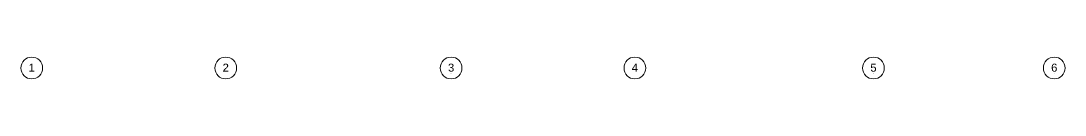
# Model space of a CAD drawing. Header units: inches. Extents: x -3 to 209, y -384 to 20.
# Drawn here: x 126.5 to 187.6, y -161 to -159.7 of the extents above; entities that cross this region are included whole.
import ezdxf

# ---------------------------------------------------------------- set-up
doc = ezdxf.new("R2010")
doc.units = ezdxf.units.IN
doc.header["$MEASUREMENT"] = 0
doc.layers.add('S-GRID-IDEN', color=253, linetype='Continuous', lineweight=9)
doc.styles.add('Arial', font='arial.ttf', dxfattribs={"height": 0.225})
doc.styles.add('Arial_1', font='arial.ttf', dxfattribs={"height": 0.553237})

# ---------------------------------------------------------------- blocks, each defined once
blk = doc.blocks.new('Grid - Grid Head - Circle-V29-COMUNICACIONES PISO 4 AVA')
at = {"layer": 'S-GRID-IDEN', "linetype": 'ByBlock', "lineweight": -2}
blk.add_circle((0, 0), 0.00635, dxfattribs=at)

msp = doc.modelspace()

# ---------------------------------------------------------------- texts
at = {"layer": 'S-GRID-IDEN', "attachment_point": 2, "line_spacing_factor": 0.938532, "bg_fill": 3, "box_fill_scale": 1.25, "bg_fill_color": 0, "bg_fill_transparency": 0}
for s, insert, char_height, width, style in [('2', (138.501, -160.122), 0.468, 0.43434, 'Arial'), ('1', (127.154, -160.271), 0.443, 0.41036, 'Arial_1'), ('3', (151.688, -160.271), 0.443, 0.41036, 'Arial_1'), ('4', (162.441, -160.271), 0.443, 0.41036, 'Arial_1'), ('5', (176.4, -160.271), 0.443, 0.41036, 'Arial_1'), ('6', (186.978, -160.271), 0.443, 0.41036, 'Arial_1')]:
    msp.add_mtext(s, dxfattribs=dict(at, insert=insert, char_height=char_height, width=width, style=style))

# ---------------------------------------------------------------- next in the draw order: linework, layer by layer
at = {"layer": 'S-GRID-IDEN'}
msp.add_circle((138.501, -160.377), 0.635, dxfattribs=at)

# ---------------------------------------------------------------- next in the draw order: block references
at = {"lineweight": 5, "xscale": 99.99999999999993, "yscale": 99.99999999999993, "zscale": 99.99999999999993, "rotation": 180}
msp.add_blockref('Grid - Grid Head - Circle-V29-COMUNICACIONES PISO 4 AVA', (138.501, -160.377), dxfattribs=at)

# ---------------------------------------------------------------- next in the draw order: texts
at = {"layer": 'S-GRID-IDEN', "style": 'Arial'}
msp.add_text('2', height=0.468, dxfattribs=at).set_placement((138.326, -160.59))
at = {"layer": 'S-GRID-IDEN', "char_height": 0.468, "width": 0.43434, "attachment_point": 2, "line_spacing_factor": 0.938532, "style": 'Arial', "bg_fill": 3, "box_fill_scale": 1.25, "bg_fill_color": 0, "bg_fill_transparency": 0}
for s, insert in [('1', (127.153, -160.122)), ('3', (151.69, -160.122)), ('4', (162.44, -160.122)), ('5', (176.399, -160.122)), ('6', (186.977, -160.122))]:
    msp.add_mtext(s, dxfattribs=dict(at, insert=insert))

# ---------------------------------------------------------------- next in the draw order: linework, layer by layer
at = {"layer": 'S-GRID-IDEN'}
for centre in [(127.153, -160.377), (151.69, -160.377), (162.44, -160.377), (176.399, -160.377), (186.977, -160.377)]:
    msp.add_circle(centre, 0.635, dxfattribs=at)

# ---------------------------------------------------------------- next in the draw order: block references
at = {"lineweight": 5, "xscale": 99.99999999999993, "yscale": 99.99999999999993, "zscale": 99.99999999999993, "rotation": 180}
for p in [(127.153, -160.377), (151.69, -160.377), (162.44, -160.377), (176.399, -160.377), (186.977, -160.377)]:
    msp.add_blockref('Grid - Grid Head - Circle-V29-COMUNICACIONES PISO 4 AVA', p, dxfattribs=at)

doc.saveas('drawing.dxf')
